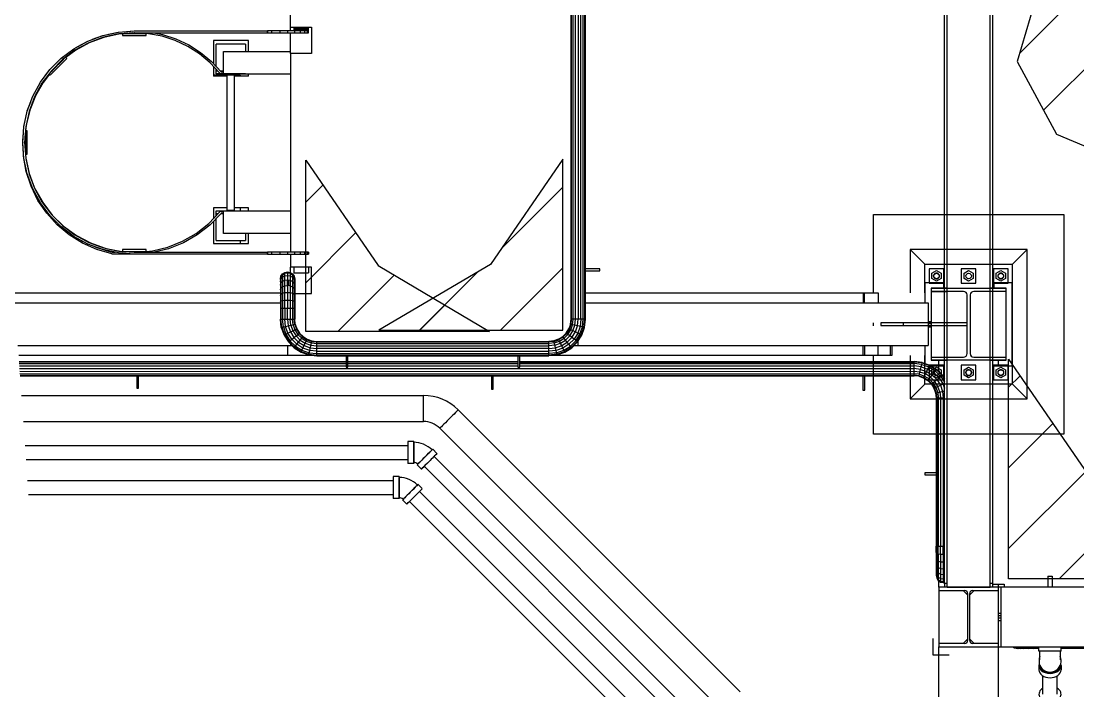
# Model space of a CAD drawing. Header units: metres. Extents: x 0 to 63075, y 0 to 44550.
# Drawn here: x 52224 to 52766, y 36669 to 37012 of the extents above; entities that cross this region are included whole.
import ezdxf

# ---------------------------------------------------------------- set-up
doc = ezdxf.new("R2010")
doc.units = ezdxf.units.M
doc.header["$LTSCALE"] = 75
for name, color, linetype in [('GSB', 7, 'Continuous'), ('ML6', 1, 'Continuous'), ('SL1', 8, 'Continuous')]:
    doc.layers.add(name, color=color, linetype=linetype)
pattern_1 = [(44.99813, (326091.56, -18363.04), (-137.8813, 137.8903), [])]

# ---------------------------------------------------------------- blocks, each defined once
blk = doc.blocks.new('A$C6bae614f')
at = {"layer": 'SL1'}
h = blk.add_hatch(dxfattribs=at)
h.set_pattern_fill('_USER', color=256, scale=195, angle=44.9981, style=0, pattern_type=0)
h.set_pattern_definition(pattern_1)
h.paths.add_polyline_path([(366143.2, 21903.9), (366127.8, 21784.9), (365954.8, 21617.5), (365664.5, 21584), (365424.5, 21454.5), (365335, 21152.6), (365469.2, 20903.9), (365698, 20808.1), (365920.1, 20856.1), (366072.3, 21015.3), (366384.5, 21064.8), (366752.9, 21276.9), (366886.9, 21578.4), (366764, 21962.4), (366620.4, 22099.7), (366330.2, 22099.7)])
h = blk.add_hatch(dxfattribs=at)
h.set_pattern_fill('_USER', color=256, scale=195, angle=44.9981, style=0, pattern_type=0)
h.set_pattern_definition(pattern_1)
h.paths.add_polyline_path([(363152.1, 20455.3), (363532.9, 20230.3), (362905, 20230.4), (362905, 20814.7)])
h = blk.add_hatch(dxfattribs=at)
h.set_pattern_fill('_USER', color=256, scale=195, angle=44.9981, style=0, pattern_type=0)
h.set_pattern_definition(pattern_1)
h.paths.add_polyline_path([(363536.2, 20458.9), (363155.4, 20234), (363783.3, 20233.9), (363783.3, 20818.2)])
h = blk.add_hatch(dxfattribs=at)
h.set_pattern_fill('_USER', color=256, scale=195, angle=44.9981, style=0, pattern_type=0)
h.set_pattern_definition(pattern_1)
h.paths.add_polyline_path([(365623.2, 19674), (366112.1, 19385.2), (365306, 19385.2), (365306, 20135.4)])
for p, q in [((365086.6, 19368.5), (365086.7, 22604.4)), ((365096.6, 19356), (365096.7, 22604.4)), ((365242.6, 19356), (365242.7, 22604.4)), ((365252.6, 19368.5), (365252.7, 22604.4)), ((363811.7, 20271.6), (363811.8, 22418.4)), ((363813.5, 20271.6), (363813.6, 22418.4)), ((363818.8, 20271.6), (363818.9, 22418.4)), ((363826.8, 20271.6), (363826.8, 22418.4)), ((363836.2, 22418.4), (363836.1, 20271.6)), ((363845.4, 20271.6), (363845.5, 22418.4)), ((363853.3, 20271.6), (363853.4, 22418.4)), ((363858.6, 20271.6), (363858.7, 22418.4)), ((363860.5, 20271.6), (363860.6, 22418.4)), ((362853.1, 21256.6), (362853.1, 21313.5)), ((362853.1, 21269.3), (362924.6, 21269.3)), ((362864.6, 21269.3), (362864.6, 21256.6)), ((362914.6, 21266.5), (362864.6, 21266.5)), ((362914.6, 21261.5), (362864.6, 21261.5)), ((362914.6, 21250.3), (362914.6, 21269.3)), ((362924.6, 21269.3), (362924.6, 21179.3)), ((362161.3, 21222.2), (362212.3, 21241.2)), ((362214, 21235.1), (362163.9, 21216.5)), ((362215, 21234.4), (362165.7, 21215.8)), ((362177.3, 21228.2), (362211.6, 21241)), ((362211.6, 21241), (362212, 21241.1)), ((362212.3, 21241.2), (362265.4, 21252.7)), ((362266.3, 21246.5), (362214, 21235.1)), ((362266.2, 21246), (362215, 21234.4)), ((362231.1, 21245.3), (362264.6, 21252.6)), ((362264.6, 21252.6), (362265, 21252.7)), ((362265.4, 21252.7), (362319.6, 21256.6)), ((362313.5, 21249.9), (362266.2, 21246)), ((362319.6, 21250.3), (362266.3, 21246.5)), ((362279.6, 21247.1), (362279.6, 21240.8)), ((362359.6, 21247.1), (362279.6, 21247.1)), ((362279.6, 21240.8), (362359.6, 21240.8)), ((362286, 21254.2), (362318.6, 21256.6)), ((362313, 21256.1), (362318.6, 21256.6)), ((362318.6, 21256.6), (362319.4, 21256.6)), ((362318.6, 21256.6), (362319.6, 21256.6)), ((362319.4, 21256.6), (362774.6, 21256.6)), ((362319.6, 21256.6), (362320.6, 21256.6)), ((362319.6, 21250.3), (362774.6, 21250.3)), ((362320.6, 21256.6), (362320.8, 21256.6)), ((362367.9, 21247.4), (362320.8, 21250.3)), ((362359.6, 21240.8), (362359.6, 21247.1)), ((362414.4, 21238.5), (362367.9, 21247.4)), ((362386, 21250.3), (362416, 21244.6)), ((362459.5, 21223.8), (362414.4, 21238.5)), ((362416, 21244.6), (362461.8, 21229.7)), ((362461.8, 21229.7), (362505.4, 21209.2)), ((362774.6, 21250.3), (362774.6, 21256.6)), ((362914.6, 21256.6), (362774.7, 21256.6)), ((362774.7, 21256.6), (362774.7, 21250.3)), ((362774.7, 21250.3), (362914.6, 21250.3)), ((362789.7, 21250.3), (362789.7, 21256.6)), ((362817.5, 21250.3), (362817.5, 21256.6)), ((362843.9, 21250.3), (362843.9, 21256.6)), ((362853.1, 21179.3), (362853.1, 21250.3)), ((362914.6, 21257.9), (362864.6, 21257.9)), ((362867.6, 21250.3), (362867.6, 21256.6)), ((362887.4, 21250.3), (362887.4, 21256.6)), ((362902.3, 21250.3), (362902.3, 21256.6)), ((362911.5, 21250.3), (362911.5, 21256.6)), ((362070, 21163.5), (362113.6, 21196.1)), ((362070, 21163.5), (362113.3, 21196)), ((362117, 21190.8), (362074.2, 21158.8)), ((362119.6, 21190.7), (362085.9, 21165.6)), ((362113.3, 21196), (362113.5, 21196.1)), ((362113.6, 21196.1), (362161.3, 21222.2)), ((362163.9, 21216.5), (362117, 21190.8)), ((362165.7, 21215.8), (362119.6, 21190.7)), ((362124.7, 21202.2), (362160.9, 21222)), ((362160.9, 21222), (362161.1, 21222.1)), ((362502.3, 21203.6), (362459.5, 21223.8)), ((362542.3, 21178.2), (362502.3, 21203.6)), ((362505.4, 21209.2), (362546, 21183.3)), ((362709.6, 21224.1), (362589.6, 21224.1)), ((362589.6, 21224.1), (362589.6, 21145.5)), ((362699.6, 21212.1), (362599.6, 21212.1)), ((362599.6, 21134.9), (362599.6, 21212.1)), ((362699.6, 21212.1), (362699.6, 21186.3)), ((362709.6, 21186.3), (362709.6, 21224.1)), ((362084.8, 21166.7), (362028.4, 21110.4)), ((362031.6, 21125.1), (362070, 21163.5)), ((362031.6, 21125.2), (362070, 21163.5)), ((362032.7, 21105.7), (362089.2, 21162.3)), ((362074.2, 21158.8), (362036.3, 21121)), ((362039.9, 21122.4), (362077.4, 21159.3)), ((362077.4, 21159.4), (362077.4, 21159.3)), ((362089.2, 21162.3), (362084.8, 21166.7)), ((362578.8, 21148), (362542.3, 21178.2)), ((362546, 21183.3), (362583.1, 21152.6)), ((362624.6, 21186.3), (362853.1, 21186.3)), ((362624.6, 21110.1), (362624.6, 21186.3)), ((362853.1, 21179.3), (362853.1, 20500.6)), ((362924.6, 21179.3), (362853.1, 21179.3)), ((361999, 21081.5), (362031.6, 21125.1)), ((361999.1, 21081.8), (362029, 21121.6)), ((362036.3, 21121), (362004.3, 21078.1)), ((362031.6, 21125.1), (362031.6, 21125.2)), ((362039.9, 21122.4), (362037.8, 21119.8)), ((362611.1, 21113.4), (362578.8, 21148)), ((362583.1, 21152.6), (362616, 21117.4)), ((362589.6, 21136.3), (362589.6, 21102.1)), ((362593.6, 21132.1), (362589.6, 21132.1)), ((362599.6, 21119.7), (362599.6, 21125.7)), ((362599.6, 21110.1), (362599.6, 21119.7)), ((362605.3, 21119.7), (362599.6, 21119.7)), ((362624.6, 21119.7), (362613.9, 21119.7)), ((362616.6, 21116.6), (362616, 21117.4)), ((362616.6, 21116.6), (362624.6, 21116.6)), ((361972.9, 21033.8), (361999, 21081.5)), ((362007.8, 21080.7), (361981.9, 21035)), ((361999.1, 21081.6), (361999.1, 21081.8)), ((362029.5, 21108.9), (362007.8, 21080.7)), ((362028.2, 21110.1), (362032.7, 21105.7)), ((362636.9, 21105.1), (362589.6, 21105.1)), ((362636.9, 21102.1), (362589.6, 21102.1)), ((362699.6, 21110.1), (362599.6, 21110.1)), ((362613.6, 21110.3), (362611.1, 21113.4)), ((362613.6, 21110.3), (362624.6, 21110.3)), ((362624.6, 21110.1), (362853.1, 21110.1)), ((362636.9, 21107.1), (362662.3, 21107.1)), ((362636.9, 20643.6), (362636.9, 21107.1)), ((362662.3, 20643.6), (362662.3, 21107.1)), ((362681.1, 21105.1), (362662.3, 21105.1)), ((362709.6, 21102.1), (362662.3, 21102.1)), ((362681.1, 21105.1), (362681.1, 21102.1)), ((362699.6, 21110.1), (362699.6, 21110.1)), ((362709.6, 21102.1), (362709.6, 21110.1)), ((361973.1, 21034.3), (361991.1, 21067.1)), ((362004.3, 21078.1), (361978.7, 21031.2)), ((361953.9, 20982.9), (361972.9, 21033.8)), ((361954.1, 20983.5), (361965.7, 21014.6)), ((361978.7, 21031.2), (361960, 20981.1)), ((361981.9, 21035), (361962.5, 20986.1)), ((361973, 21034), (361973.1, 21034.3)), ((361942.4, 20929.7), (361953.9, 20982.9)), ((361960, 20981.1), (361948.6, 20928.8)), ((361962.5, 20986.1), (361950.1, 20935)), ((361954, 20983.2), (361954.1, 20983.5)), ((361942.5, 20930.6), (361949.1, 20960.8)), ((361938.5, 20875.5), (361942.4, 20929.7)), ((361939.9, 20895.4), (361940.7, 20906)), ((361942.4, 20930.1), (361942.5, 20930.6)), ((361948.6, 20928.8), (361944.8, 20875.5)), ((361947.5, 20908.9), (361946.2, 20895.8)), ((361947.5, 20914), (361947.5, 20837)), ((361953.8, 20915.2), (361947.6, 20915.2)), ((361950.1, 20935), (361948.2, 20915.2)), ((361953.8, 20835.2), (361953.8, 20915.2)), ((361938.5, 20876.5), (361938.7, 20880)), ((361938.5, 20876.5), (361938.5, 20875.5)), ((361942.4, 20821.2), (361938.5, 20875.5)), ((361938.5, 20874.5), (361938.5, 20875.5)), ((361939.3, 20863.9), (361938.5, 20874.5)), ((361938.6, 20882.9), (361940, 20896.4)), ((361938.8, 20879.4), (361938.6, 20882.9)), ((361944.8, 20875.5), (361948.6, 20822.1)), ((361945.1, 20879.4), (361945.7, 20862)), ((361940.7, 20829.4), (361939.5, 20861.7)), ((361950.2, 20776.8), (361940.7, 20829.4)), ((361945.7, 20862.4), (361947.5, 20839.2)), ((361947.7, 20835.2), (361953.8, 20835.2)), ((361947.8, 20835.2), (361949, 20820.6)), ((361953.9, 20768.1), (361942.4, 20821.2)), ((361948.6, 20822.1), (361960, 20769.9)), ((361949, 20820.6), (361960.9, 20767.8)), ((361966.9, 20726), (361950.2, 20776.8)), ((361972.9, 20717.1), (361953.9, 20768.1)), ((361960, 20769.9), (361978.6, 20719.8)), ((361960.9, 20767.8), (361980.2, 20717.3)), ((361990.4, 20678), (361966.9, 20726)), ((361978.6, 20719.8), (362004.3, 20672.8)), ((361999, 20669.4), (361972.9, 20717.1)), ((361980.2, 20717.3), (362006.6, 20670.1)), ((362020.4, 20633.8), (361990.4, 20678)), ((362031.6, 20625.9), (361999, 20669.4)), ((362004.3, 20672.8), (362036.3, 20630)), ((362006.6, 20670.1), (362039.5, 20627.2)), ((362589.6, 20652.6), (362589.6, 20615)), ((362636.9, 20652.6), (362589.6, 20652.6)), ((362709.6, 20652.6), (362662.3, 20652.6)), ((362681.1, 20652.6), (362681.1, 20642.6)), ((362709.6, 20640.6), (362709.6, 20652.6)), ((362056.2, 20594.1), (362020.4, 20633.8)), ((362070, 20587.4), (362031.6, 20625.9)), ((362036.3, 20630), (362074.1, 20592.2)), ((362039.5, 20627.2), (362078.2, 20589.4)), ((362573.8, 20598.4), (362611.1, 20637.6)), ((362616, 20633.5), (362578, 20593.7)), ((362599.6, 20642.6), (362699.6, 20642.6)), ((362599.6, 20625.5), (362599.6, 20642.6)), ((362599.6, 20633.1), (362606.8, 20633.1)), ((362599.6, 20540.6), (362599.6, 20616.4)), ((362611.1, 20637.6), (362613.6, 20640.6)), ((362613.6, 20640.6), (362624.6, 20640.6)), ((362615.5, 20633.1), (362624.6, 20633.1)), ((362616.6, 20634.3), (362616, 20633.5)), ((362624.6, 20634.3), (362616.6, 20634.3)), ((362853.1, 20640.6), (362624.6, 20640.6)), ((362624.6, 20564.4), (362624.6, 20640.6)), ((362662.3, 20643.6), (362636.9, 20643.6)), ((362699.6, 20642.6), (362699.6, 20640.6)), ((364844.6, 20361.6), (364844.6, 20629.6)), ((364844.6, 20629.6), (365494.6, 20629.5)), ((365494.6, 20629.5), (365494.6, 19879.5)), ((362097.2, 20559.7), (362056.2, 20594.1)), ((362113.5, 20554.8), (362070, 20587.4)), ((362074.1, 20592.2), (362117, 20560.1)), ((362078.2, 20589.4), (362121.9, 20557.6)), ((362531.3, 20565), (362573.8, 20598.4)), ((362578, 20593.7), (362534.8, 20559.8)), ((362589.6, 20605.9), (362589.6, 20530.6)), ((362142.5, 20531.3), (362097.2, 20559.7)), ((362161.3, 20528.8), (362113.5, 20554.8)), ((362117, 20560.1), (362163.9, 20534.5)), ((362121.9, 20557.6), (362169.7, 20532.3)), ((362139, 20540.9), (362145.4, 20536.9)), ((362484.4, 20538), (362531.3, 20565)), ((362534.8, 20559.8), (362487.1, 20532.4)), ((362599.6, 20540.6), (362699.6, 20540.6)), ((362853.1, 20564.4), (362624.6, 20564.4)), ((362681.1, 20540.6), (362681.1, 20530.6)), ((362699.6, 20564.4), (362699.6, 20540.6)), ((362709.6, 20530.6), (362709.6, 20564.4)), ((362191.3, 20509.5), (362142.5, 20531.3)), ((362145.4, 20536.9), (362150.6, 20534.6)), ((362212.2, 20509.8), (362161.3, 20528.8)), ((362163.9, 20534.5), (362214, 20515.8)), ((362169.7, 20532.3), (362219.6, 20514.6)), ((362175.5, 20523.5), (362193.5, 20515.4)), ((362242.6, 20494.7), (362191.3, 20509.5)), ((362193.5, 20515.4), (362209.3, 20510.9)), ((362265.4, 20498.2), (362212.2, 20509.8)), ((362214, 20515.8), (362266.3, 20504.4)), ((362215.7, 20509), (362244, 20500.8)), ((362219, 20508.2), (362217.9, 20508.5)), ((362227.6, 20506.4), (362219, 20508.2)), ((362228.9, 20512.6), (362271.3, 20504.1)), ((362266.3, 20504.4), (362319.6, 20500.6)), ((362279.6, 20509.8), (362279.6, 20503.5)), ((362359.6, 20509.8), (362279.6, 20509.8)), ((362279.6, 20503.5), (362359.6, 20503.5)), ((362327.7, 20500.7), (362358.9, 20503.5)), ((362359.6, 20503.5), (362359.6, 20509.8)), ((362359.6, 20503.6), (362381.5, 20505.6)), ((362381.5, 20505.6), (362434.1, 20518.1)), ((362436, 20512.1), (362387.9, 20500.6)), ((362434.1, 20518.1), (362484.4, 20538)), ((362487.1, 20532.4), (362436, 20512.1)), ((362589.6, 20530.6), (362709.6, 20530.6)), ((364969.6, 20509.5), (364969.6, 20361.5)), ((365369.6, 20509.5), (364969.6, 20509.5)), ((364969.6, 20509.5), (365019.6, 20459.5)), ((365319.6, 20459.5), (365369.6, 20509.5)), ((365369.6, 19999.5), (365369.6, 20509.5)), ((362244.3, 20494.3), (362242.6, 20494.7)), ((362244, 20500.8), (362244.9, 20500.6)), ((362319.6, 20494.3), (362244.3, 20494.3)), ((362244.9, 20500.6), (362254.2, 20500.6)), ((362319.6, 20494.3), (362265.4, 20498.2)), ((362291.3, 20502.7), (362327.7, 20500.7)), ((362319.6, 20500.6), (362774.6, 20500.6)), ((362774.6, 20494.3), (362319.6, 20494.3)), ((362774.6, 20494.3), (362774.6, 20500.6)), ((362914.6, 20500.6), (362774.6, 20500.6)), ((362774.6, 20500.6), (362774.6, 20494.3)), ((362774.6, 20494.3), (362914.6, 20494.3)), ((362789.7, 20494.3), (362789.7, 20500.6)), ((362817.5, 20494.3), (362817.5, 20500.6)), ((362843.9, 20494.3), (362843.9, 20500.6)), ((362853.1, 20494.3), (362853.1, 20449.4)), ((362867.6, 20494.3), (362867.6, 20500.6)), ((362887.4, 20494.3), (362887.4, 20500.6)), ((362902.2, 20494.3), (362902.2, 20500.6)), ((362911.5, 20494.3), (362911.5, 20500.6)), ((362914.6, 20500.6), (362914.6, 20494.3)), ((362825.8, 20426.7), (362833.7, 20432)), ((362833.7, 20432), (362843, 20433.9)), ((362833.7, 20428.9), (362833.7, 20432)), ((362833.7, 20428.9), (362843, 20430.8)), ((362843, 20433.9), (362843, 20430.8)), ((362843, 20433.9), (362852.4, 20432)), ((362843, 20430.8), (362843, 20421.6)), ((362843, 20430.8), (362852.4, 20428.9)), ((362852.4, 20432), (362860.3, 20426.7)), ((362852.4, 20428.9), (362852.4, 20432)), ((362853.1, 20431.5), (362853.1, 20449.4)), ((362924.6, 20449.4), (362853.1, 20449.4)), ((362864.6, 20449.4), (362864.6, 20430.6)), ((362914.6, 20449.4), (362914.6, 20430.6)), ((362924.6, 20359.4), (362924.6, 20449.4)), ((363909.6, 20443.9), (363860.5, 20443.9)), ((363860.5, 20437.6), (363909.6, 20437.6)), ((363909.6, 20437.6), (363909.6, 20443.9)), ((365019.6, 20361.5), (365019.6, 20459.5)), ((365019.6, 20459.5), (365319.6, 20459.5)), ((365034.6, 20444.5), (365034.6, 20394.5)), ((365084.6, 20444.5), (365034.6, 20444.5)), ((365043.8, 20428.7), (365059.6, 20437.8)), ((365059.6, 20437.8), (365075.4, 20428.7)), ((365084.6, 20394.5), (365084.6, 20444.5)), ((365194.6, 20444.5), (365144.6, 20444.5)), ((365144.6, 20444.5), (365144.6, 20394.5)), ((365153.8, 20428.7), (365169.6, 20437.8)), ((365169.6, 20437.8), (365185.4, 20428.7)), ((365194.6, 20394.5), (365194.6, 20444.5)), ((365254.6, 20444.5), (365254.6, 20394.5)), ((365304.6, 20444.5), (365254.6, 20444.5)), ((365263.8, 20428.7), (365279.6, 20437.8)), ((365279.6, 20437.8), (365295.4, 20428.7)), ((365304.6, 20394.5), (365304.6, 20444.5)), ((365319.6, 20049.5), (365319.6, 20459.5)), ((362818.6, 20409.5), (362820.5, 20418.8)), ((362818.6, 20407), (362820.5, 20416.1)), ((362818.6, 20407), (362818.6, 20409.5)), ((362818.6, 20399.6), (362820.5, 20408)), ((362818.6, 20407), (362818.6, 20309.5)), ((362818.6, 20387.7), (362820.5, 20395)), ((362820.5, 20418.8), (362825.8, 20426.7)), ((362820.5, 20416.1), (362825.8, 20423.8)), ((362820.5, 20416.1), (362820.5, 20418.8)), ((362820.5, 20416.1), (362820.5, 20377.6)), ((362820.5, 20408), (362825.8, 20415.1)), ((362820.5, 20395), (362825.8, 20401.1)), ((362825.8, 20423.8), (362833.7, 20428.9)), ((362825.8, 20423.8), (362825.8, 20426.7)), ((362825.8, 20423.8), (362825.8, 20309.5)), ((362825.8, 20415.1), (362833.7, 20419.9)), ((362825.8, 20401.1), (362833.7, 20405.3)), ((362833.7, 20309.5), (362833.7, 20428.9)), ((362833.7, 20419.9), (362843, 20421.6)), ((362833.7, 20405.3), (362843, 20406.7)), ((362843, 20421.6), (362852.4, 20419.9)), ((362843, 20421.6), (362843, 20406.7)), ((362843, 20387), (362843.1, 20406.7)), ((362843, 20387), (362843, 20406.7)), ((362843, 20406.7), (362852.4, 20405.3)), ((362847.8, 20386.4), (362847.9, 20406)), ((362852.4, 20428.9), (362852.4, 20385.9)), ((362852.4, 20428.9), (362860.3, 20423.8)), ((362852.4, 20419.9), (362860.3, 20415.1)), ((362852.4, 20405.3), (362860.3, 20401.1)), ((362860.3, 20423.8), (362860.3, 20426.7)), ((362860.3, 20426.7), (362865.6, 20418.8)), ((362860.3, 20423.8), (362860.3, 20309.5)), ((362865.6, 20416.1), (362860.3, 20423.8)), ((362860.3, 20415.1), (362865.6, 20408)), ((362860.3, 20401.1), (362865.6, 20395)), ((362864.6, 20430.6), (362914.6, 20430.6)), ((362865.6, 20418.8), (362867.4, 20409.5)), ((362865.6, 20418.8), (362865.6, 20416.1)), ((362865.6, 20416.1), (362867.4, 20407)), ((362865.6, 20416.1), (362865.6, 20333.8)), ((362865.6, 20408), (362867.4, 20399.6)), ((362866.4, 20404.3), (362865.6, 20400.1)), ((362866.7, 20403.1), (362865.6, 20397.9)), ((362867.4, 20387.7), (362865.6, 20395)), ((362867.4, 20399.6), (362866, 20393.2)), ((362867.4, 20407), (362867.4, 20409.5)), ((362867.4, 20407), (362867.4, 20399.6)), ((362867.4, 20399.6), (362867.4, 20387.7)), ((365021.6, 20327.5), (365021.6, 20397.5)), ((365021.6, 20397.5), (365086.6, 20397.5)), ((365043.8, 20410.4), (365043.8, 20428.7)), ((365059.6, 20401.3), (365043.8, 20410.4)), ((365050.7, 20423.8), (365049.7, 20419.5)), ((365049.7, 20419.5), (365050.7, 20415.2)), ((365053.4, 20427.3), (365050.7, 20423.8)), ((365050.7, 20415.2), (365053.4, 20411.8)), ((365057.4, 20429.2), (365053.4, 20427.3)), ((365053.4, 20411.8), (365057.4, 20409.9)), ((365061.8, 20429.2), (365057.4, 20429.2)), ((365057.4, 20409.9), (365061.8, 20409.9)), ((365075.4, 20410.4), (365059.6, 20401.3)), ((365065.8, 20427.3), (365061.8, 20429.2)), ((365061.8, 20409.9), (365065.8, 20411.8)), ((365068.5, 20423.8), (365065.8, 20427.3)), ((365065.8, 20411.8), (365068.5, 20415.2)), ((365069.5, 20419.5), (365068.5, 20423.8)), ((365068.5, 20415.2), (365069.5, 20419.5)), ((365075.4, 20428.7), (365075.4, 20410.4)), ((365084.1, 20397.5), (365084.1, 20377.5)), ((365153.8, 20410.4), (365153.8, 20428.7)), ((365169.6, 20401.3), (365153.8, 20410.4)), ((365185.4, 20410.4), (365169.6, 20401.3)), ((365185.4, 20428.7), (365185.4, 20410.4)), ((365252.6, 20397.5), (365317.6, 20397.5)), ((365255.1, 20397.5), (365255.1, 20377.5)), ((365263.8, 20410.4), (365263.8, 20428.7)), ((365279.6, 20401.3), (365263.8, 20410.4)), ((365270.7, 20423.8), (365269.7, 20419.5)), ((365269.7, 20419.5), (365270.7, 20415.2)), ((365273.4, 20427.3), (365270.7, 20423.8)), ((365270.7, 20415.2), (365273.4, 20411.8)), ((365277.4, 20429.2), (365273.4, 20427.3)), ((365273.4, 20411.8), (365277.4, 20409.9)), ((365281.8, 20429.2), (365277.4, 20429.2)), ((365277.4, 20409.9), (365281.8, 20409.9)), ((365295.4, 20410.4), (365279.6, 20401.3)), ((365285.8, 20427.3), (365281.8, 20429.2)), ((365281.8, 20409.9), (365285.8, 20411.8)), ((365288.5, 20423.8), (365285.8, 20427.3)), ((365285.8, 20411.8), (365288.5, 20415.2)), ((365289.5, 20419.5), (365288.5, 20423.8)), ((365288.5, 20415.2), (365289.5, 20419.5)), ((365295.4, 20428.7), (365295.4, 20410.4)), ((365317.6, 20397.5), (365317.6, 20111.5)), ((361909.6, 20361.6), (362818.6, 20361.6)), ((362818.6, 20371.8), (362820.5, 20377.6)), ((362820.5, 20377.6), (362825.8, 20382.6)), ((362820.5, 20377.6), (362820.5, 20333.8)), ((362820.5, 20356.9), (362825.8, 20360.3)), ((362825.8, 20382.6), (362833.7, 20385.9)), ((362825.8, 20360.3), (362833.7, 20362.6)), ((362833.7, 20385.9), (362843, 20387)), ((362833.7, 20362.6), (362843, 20363.4)), ((362852.4, 20385.9), (362843, 20387)), ((362843, 20387), (362843, 20363.4)), ((362843, 20363.4), (362852.4, 20362.6)), ((362843, 20363.4), (362843, 20337.2)), ((362852.4, 20386.9), (362849.1, 20386.3)), ((362852.4, 20386.9), (362852.4, 20386.9)), ((362852.4, 20385.9), (362852.4, 20386.9)), ((362852.4, 20385.9), (362860.3, 20382.6)), ((362852.4, 20385.9), (362852.4, 20362.6)), ((362852.4, 20362.6), (362852.4, 20309.5)), ((362852.4, 20362.6), (362860.3, 20360.3)), ((362860.3, 20382.6), (362865.6, 20377.6)), ((362860.3, 20360.3), (362865.6, 20356.9)), ((362865.6, 20377.6), (362867.4, 20371.8)), ((362867.4, 20387.7), (362867.4, 20331.7)), ((362867.4, 20359.4), (362924.6, 20359.4)), ((363860.5, 20361.6), (364860.8, 20361.6)), ((364809.8, 20361.6), (364809.8, 20327.6)), ((364813.7, 20327.6), (364813.7, 20361.6)), ((364860.8, 20361.6), (364860.8, 20327.6)), ((365034.6, 20394.5), (365084.6, 20394.5)), ((365041.6, 20377.5), (365297.6, 20377.5)), ((365041.6, 20377.5), (365041.6, 20131.5)), ((365096.6, 20377.5), (365041.6, 20377.5)), ((365152.4, 20366.8), (365041.6, 20366.8)), ((365041.6, 20366.8), (365096.6, 20366.8)), ((365096.6, 20366.8), (365041.6, 20366.8)), ((365144.6, 20394.5), (365194.6, 20394.5)), ((365297.6, 20366.8), (365186.9, 20366.8)), ((365297.6, 20377.5), (365242.6, 20377.5)), ((365297.6, 20366.8), (365242.6, 20366.8)), ((365254.6, 20394.5), (365304.6, 20394.5)), ((365297.6, 20131.5), (365297.6, 20377.5)), ((361912, 20327.6), (362818.6, 20327.6)), ((362818.6, 20352.9), (362820.5, 20356.9)), ((362818.6, 20331.7), (362820.5, 20333.8)), ((362820.5, 20333.8), (362825.8, 20335.6)), ((362820.5, 20333.8), (362820.5, 20309.5)), ((362825.8, 20335.6), (362833.7, 20336.7)), ((362833.7, 20336.7), (362843, 20337.2)), ((362843, 20337.2), (362843, 20309.5)), ((362843, 20337.2), (362852.4, 20336.7)), ((362852.4, 20336.7), (362860.3, 20335.6)), ((362860.3, 20335.6), (362865.6, 20333.8)), ((362865.6, 20356.9), (362867.4, 20352.9)), ((362865.6, 20333.8), (362865.6, 20271.6)), ((362865.6, 20333.8), (362867.4, 20331.7)), ((362867.4, 20331.7), (362867.4, 20271.6)), ((363860.5, 20327.6), (365031.6, 20327.5)), ((365031.6, 20327.5), (365031.6, 20181.5)), ((365164.3, 20154.2), (365164.4, 20354.8)), ((365174.9, 20354.8), (365174.8, 20154.2)), ((362818.6, 20309.5), (362818.6, 20271.6)), ((362818.6, 20309.5), (362820.5, 20309.5)), ((362820.5, 20309.5), (362820.5, 20271.6)), ((362820.5, 20309.5), (362833.7, 20309.5)), ((362825.8, 20309.5), (362825.8, 20271.6)), ((362833.7, 20309.5), (362833.7, 20271.6)), ((362833.7, 20309.5), (362860.3, 20309.5)), ((362843, 20271.6), (362843, 20309.5)), ((362852.4, 20309.5), (362852.4, 20271.6)), ((362860.3, 20309.5), (362865.6, 20309.5)), ((362860.3, 20309.5), (362860.3, 20271.6)), ((362865.6, 20309.5), (362867.4, 20309.5)), ((362821.8, 20244), (362818.6, 20271.6)), ((362818.6, 20271.6), (362820.5, 20271.6)), ((362823.6, 20244.4), (362820.5, 20271.6)), ((362820.5, 20271.6), (362825.8, 20271.6)), ((362825.8, 20271.6), (362843, 20271.6)), ((362828.7, 20245.5), (362825.8, 20271.6)), ((362836.4, 20247.3), (362833.7, 20271.6)), ((362843, 20271.6), (362845.6, 20249.4)), ((362843, 20271.6), (362852.4, 20271.6)), ((362845.6, 20249.4), (362869.3, 20254.8)), ((362854.7, 20251.5), (362852.4, 20271.6)), ((362852.4, 20271.6), (362865.6, 20271.6)), ((362854.7, 20251.5), (362861.4, 20232.3)), ((362862.4, 20253.2), (362860.3, 20271.6)), ((362862.4, 20253.2), (362868.5, 20235.7)), ((362865.6, 20271.6), (362867.4, 20271.6)), ((362867.5, 20254.4), (362865.6, 20271.6)), ((362869.3, 20254.8), (362867.4, 20271.6)), ((362867.5, 20254.4), (362873.3, 20238)), ((362869.3, 20254.8), (362874.9, 20238.8)), ((363809.8, 20254.8), (363804.2, 20238.8)), ((363805.9, 20238), (363811.6, 20254.4)), ((363809.8, 20254.8), (363811.7, 20271.6)), ((363811.6, 20254.4), (363809.8, 20254.8)), ((363810.6, 20235.7), (363816.8, 20253.2)), ((363811.6, 20254.4), (363813.5, 20271.6)), ((363816.8, 20253.2), (363811.6, 20254.4)), ((363826.8, 20271.6), (363811.7, 20271.6)), ((363816.8, 20253.2), (363818.8, 20271.6)), ((363824.5, 20251.4), (363816.8, 20253.2)), ((363817.8, 20232.3), (363824.5, 20251.4)), ((363824.5, 20251.4), (363826.8, 20271.6)), ((363833.6, 20249.4), (363824.5, 20251.4)), ((363836.1, 20271.6), (363826.8, 20271.6)), ((363833.6, 20249.4), (363836.1, 20271.6)), ((363845.4, 20271.6), (363836.1, 20271.6)), ((363845.4, 20271.6), (363842.7, 20247.3)), ((363860.5, 20271.6), (363845.4, 20271.6)), ((363850.4, 20245.5), (363853.3, 20271.6)), ((363855.6, 20244.3), (363858.6, 20271.6)), ((363857.4, 20243.9), (363860.5, 20271.6)), ((364844.6, 20249.6), (364844.6, 20259.6)), ((364869.5, 20259.3), (364869.5, 20249.8)), ((365164.4, 20259.3), (364869.5, 20259.3)), ((364945.8, 20259.3), (364945.8, 20249.8)), ((364969.6, 20259.5), (364969.6, 20259.3)), ((365019.6, 20259.3), (365019.6, 20259.5)), ((365031.6, 20263.9), (365041.6, 20263.9)), ((365041.6, 20257.6), (365031.6, 20257.6)), ((365031.6, 20251.5), (365041.6, 20251.5)), ((362821.8, 20244), (362823.6, 20244.4)), ((362821.8, 20244), (362831, 20217.7)), ((362823.6, 20244.4), (362836.4, 20247.3)), ((362823.6, 20244.4), (362832.6, 20218.5)), ((362828.7, 20245.5), (362837.4, 20220.8)), ((362831, 20217.7), (362832.6, 20218.5)), ((362831, 20217.7), (362845.8, 20194.1)), ((362832.6, 20218.5), (362837.4, 20220.8)), ((362832.6, 20218.5), (362847.2, 20195.2)), ((362836.4, 20247.3), (362845.6, 20249.4)), ((362844.5, 20224.2), (362836.4, 20247.3)), ((362837.4, 20220.8), (362868.5, 20235.7)), ((362837.4, 20220.8), (362851.4, 20198.5)), ((362857.6, 20203.5), (362844.5, 20224.2)), ((362845.6, 20249.4), (362852.9, 20228.2)), ((362845.8, 20194.1), (362882.5, 20223.3)), ((362852.9, 20228.2), (362864.9, 20209.3)), ((362861.4, 20232.3), (362872.2, 20215.1)), ((362868.5, 20235.7), (362873.3, 20238)), ((362868.5, 20235.7), (362878.3, 20220)), ((362872.2, 20215.1), (362886.5, 20200.8)), ((362873.3, 20238), (362874.9, 20238.8)), ((362873.3, 20238), (362882.5, 20223.3)), ((362874.9, 20238.8), (362883.9, 20224.5)), ((362878.3, 20220), (362891.5, 20206.9)), ((362882.5, 20223.3), (362883.9, 20224.5)), ((362882.5, 20223.3), (362894.7, 20211.1)), ((362883.9, 20224.5), (362895.9, 20212.5)), ((363783.2, 20212.5), (363795.2, 20224.5)), ((363784.4, 20211.1), (363796.6, 20223.3)), ((363787.7, 20206.9), (363800.8, 20220)), ((363792.6, 20200.7), (363807, 20215.1)), ((363795.2, 20224.5), (363804.2, 20238.8)), ((363796.6, 20223.3), (363795.2, 20224.5)), ((363796.6, 20223.3), (363805.9, 20238)), ((363800.8, 20220), (363796.6, 20223.3)), ((363800.8, 20220), (363810.6, 20235.7)), ((363807, 20215.1), (363800.8, 20220)), ((363805.9, 20238), (363804.2, 20238.8)), ((363810.6, 20235.7), (363805.9, 20238)), ((363807, 20215.1), (363817.8, 20232.3)), ((363831.9, 20195.2), (363807, 20215.1)), ((363817.8, 20232.3), (363810.6, 20235.7)), ((363814.3, 20209.3), (363826.2, 20228.2)), ((363826.2, 20228.2), (363817.8, 20232.3)), ((363834.6, 20224.2), (363821.6, 20203.4)), ((363826.2, 20228.2), (363833.6, 20249.4)), ((363834.6, 20224.2), (363826.2, 20228.2)), ((363827.8, 20198.5), (363841.7, 20220.7)), ((363831.9, 20195.2), (363846.5, 20218.4)), ((363833.3, 20194), (363848.2, 20217.6)), ((363850.4, 20245.5), (363833.6, 20249.4)), ((363842.7, 20247.3), (363834.6, 20224.2)), ((363841.7, 20220.7), (363834.6, 20224.2)), ((363841.7, 20220.7), (363850.4, 20245.5)), ((363846.5, 20218.4), (363841.7, 20220.7)), ((363846.5, 20218.4), (363855.6, 20244.3)), ((363848.2, 20217.6), (363846.5, 20218.4)), ((363848.2, 20217.6), (363857.4, 20243.9)), ((363855.6, 20244.3), (363850.4, 20245.5)), ((363857.4, 20243.9), (363855.6, 20244.3)), ((364869.5, 20249.8), (365164.4, 20249.8)), ((364969.6, 20249.8), (364969.6, 20249.5)), ((365019.6, 20249.5), (365019.6, 20249.8)), ((365041.6, 20245.2), (365031.6, 20245.2)), ((361922.3, 20181.6), (362853.1, 20181.6)), ((362843.7, 20147.6), (362843.7, 20181.6)), ((362845.8, 20194.1), (362865.5, 20174.4)), ((362847.2, 20195.2), (362866.6, 20175.8)), ((362851.4, 20198.5), (362869.9, 20180)), ((362853.1, 20186.8), (362853.1, 20181.6)), ((362853.1, 20181.6), (362858.2, 20181.6)), ((362874.9, 20186.2), (362857.6, 20203.5)), ((362864.9, 20209.3), (362880.7, 20193.5)), ((362866.6, 20175.8), (362880.7, 20193.5)), ((362869.9, 20180), (362892.2, 20166)), ((362895.6, 20173.1), (362874.9, 20186.2)), ((362880.7, 20193.5), (362886.5, 20200.8)), ((362880.7, 20193.5), (362899.7, 20181.5)), ((362886.5, 20200.8), (362891.5, 20206.9)), ((362886.5, 20200.8), (362903.7, 20190)), ((362889.9, 20161.2), (362907.1, 20197.1)), ((362891.5, 20206.9), (362895.9, 20212.5)), ((362891.5, 20206.9), (362907.1, 20197.1)), ((362894.7, 20211.1), (362909.4, 20201.9)), ((362895.9, 20212.5), (362910.2, 20203.5)), ((362899.7, 20181.5), (362920.8, 20174.1)), ((362903.7, 20190), (362922.9, 20183.2)), ((362907.1, 20197.1), (362909.4, 20201.9)), ((362907.1, 20197.1), (362924.6, 20191)), ((362909.4, 20201.9), (362910.2, 20203.5)), ((362909.4, 20201.9), (362925.8, 20196.1)), ((362910.2, 20203.5), (362926.2, 20197.9)), ((362918.7, 20165), (362925.8, 20196.1)), ((362922.9, 20183.2), (362943, 20181)), ((362924.6, 20191), (362943, 20188.9)), ((362925.8, 20196.1), (362926.2, 20197.9)), ((362925.8, 20196.1), (362943, 20194.2)), ((362926.2, 20197.9), (362943, 20196)), ((362943, 20196), (363736.1, 20196)), ((362943, 20181), (362943, 20196)), ((362943, 20194.2), (363736.1, 20194.2)), ((362943, 20188.9), (363736.1, 20188.9)), ((362943, 20181), (363736.1, 20181)), ((362943, 20171.6), (362943, 20181)), ((363752.9, 20197.9), (363736.1, 20196)), ((363753.3, 20196.1), (363736.1, 20194.2)), ((363736.1, 20147.2), (363736.1, 20196)), ((363754.5, 20190.9), (363736.1, 20188.9)), ((363756.3, 20183.2), (363736.1, 20181)), ((363768.9, 20203.5), (363752.9, 20197.9)), ((363758.3, 20174.1), (363752.9, 20197.9)), ((363753.3, 20196.1), (363769.7, 20201.8)), ((363754.5, 20190.9), (363772, 20197.1)), ((363756.3, 20183.2), (363775.4, 20189.9)), ((363758.3, 20174.1), (363779.5, 20181.5)), ((363768.9, 20203.5), (363783.2, 20212.5)), ((363769.7, 20201.8), (363768.9, 20203.5)), ((363784.4, 20211.1), (363769.7, 20201.8)), ((363772, 20197.1), (363769.7, 20201.8)), ((363772, 20197.1), (363787.7, 20206.9)), ((363787, 20166), (363772, 20197.1)), ((363775.4, 20189.9), (363792.6, 20200.7)), ((363779.5, 20181.5), (363798.4, 20193.4)), ((363783.2, 20212.5), (363784.4, 20211.1)), ((363804.3, 20186.1), (363783.5, 20173.1)), ((363792.6, 20200.7), (363784.4, 20211.1)), ((363787, 20166), (363809.2, 20179.9)), ((363798.4, 20193.4), (363792.6, 20200.7)), ((363798.4, 20193.4), (363814.3, 20209.3)), ((363809.2, 20179.9), (363798.4, 20193.4)), ((363821.6, 20203.4), (363804.3, 20186.1)), ((363809.2, 20179.9), (363827.8, 20198.5)), ((363812.5, 20175.8), (363809.2, 20179.9)), ((363812.5, 20175.8), (363831.9, 20195.2)), ((363813.6, 20174.3), (363833.3, 20194)), ((363820.9, 20181.6), (363836.1, 20181.6)), ((363833.3, 20194), (363831.9, 20195.2)), ((363836.1, 20181.6), (363836.1, 20198.4)), ((363836.1, 20181.6), (365031.6, 20181.5)), ((364809.8, 20147.6), (364809.8, 20181.6)), ((364813.7, 20181.6), (364813.7, 20147.6)), ((364860.8, 20147.6), (364860.8, 20181.6)), ((364902.4, 20147.5), (364902.4, 20181.5)), ((364907.4, 20181.5), (364907.4, 20147.5)), ((365021.6, 20120.5), (365021.6, 20181.5)), ((362939.7, 20147.6), (361924.7, 20147.6)), ((362865.5, 20174.4), (362866.6, 20175.8)), ((362865.5, 20174.4), (362889.1, 20159.6)), ((362866.6, 20175.8), (362889.9, 20161.2)), ((362889.1, 20159.6), (362889.9, 20161.2)), ((362889.1, 20159.6), (362915.4, 20150.4)), ((362889.9, 20161.2), (362915.8, 20152.2)), ((362892.2, 20166), (362916.9, 20157.3)), ((362918.7, 20165), (362895.6, 20173.1)), ((362915.4, 20150.4), (362915.8, 20152.2)), ((362915.4, 20150.4), (362943, 20147.2)), ((362915.8, 20152.2), (362918.7, 20165)), ((362915.8, 20152.2), (362943, 20149.1)), ((362916.9, 20157.3), (362943, 20154.4)), ((362943, 20162.3), (362918.7, 20165)), ((362920.8, 20174.1), (362943, 20171.6)), ((363736.1, 20171.6), (362943, 20171.6)), ((362943, 20149.1), (362943, 20171.6)), ((362943, 20162.3), (363736.1, 20162.3)), ((362943, 20154.4), (363736.1, 20154.4)), ((362943, 20147.2), (362943, 20149.1)), ((362943, 20149.1), (363736.1, 20149.1)), ((362943, 20147.2), (363736.1, 20147.2)), ((363043, 20147.2), (363043, 20108.1)), ((363049.4, 20108.1), (363049.4, 20147.2)), ((363629.7, 20147.2), (363629.7, 20108.1)), ((363636.1, 20108.1), (363636.1, 20147.2)), ((363736.1, 20171.6), (363758.3, 20174.1)), ((363760.4, 20165), (363736.1, 20162.3)), ((363762.2, 20157.3), (363736.1, 20154.4)), ((363763.4, 20152.1), (363736.1, 20149.1)), ((363763.8, 20150.3), (363736.1, 20147.2)), ((364907.4, 20147.5), (363739.4, 20147.6)), ((363760.4, 20165), (363758.3, 20174.1)), ((363783.5, 20173.1), (363760.4, 20165)), ((363763.4, 20152.1), (363760.4, 20165)), ((363762.2, 20157.3), (363787, 20166)), ((363763.4, 20152.1), (363789.3, 20161.2)), ((363763.8, 20150.3), (363763.4, 20152.1)), ((363763.8, 20150.3), (363790.1, 20159.5)), ((363789.3, 20161.2), (363787, 20166)), ((363789.3, 20161.2), (363812.5, 20175.8)), ((363790.1, 20159.5), (363789.3, 20161.2)), ((363790.1, 20159.5), (363813.6, 20174.3)), ((363813.6, 20174.3), (363812.5, 20175.8)), ((364844.6, 19879.6), (364844.6, 20147.6)), ((364969.6, 20147.5), (364969.6, 19999.5)), ((365019.6, 20049.5), (365019.6, 20147.5)), ((365041.6, 20142.2), (365152.3, 20142.2)), ((365041.6, 20142.2), (365096.6, 20142.2)), ((365186.8, 20142.2), (365297.6, 20142.2)), ((365242.6, 20142.2), (365297.6, 20142.2)), ((361926.1, 20127.6), (363043, 20127.5)), ((361926.2, 20125.7), (363043, 20125.7)), ((361926.6, 20120.4), (363043, 20120.4)), ((361927.2, 20112.5), (363043, 20112.5)), ((363043, 20108.1), (363049.4, 20108.1)), ((363049.4, 20127.5), (363629.7, 20127.5)), ((363049.4, 20125.7), (363629.7, 20125.6)), ((363049.4, 20120.4), (363629.7, 20120.3)), ((363049.4, 20112.5), (363629.7, 20112.4)), ((363629.7, 20108.1), (363636.1, 20108.1)), ((363636.1, 20127.5), (364983.1, 20127.5)), ((363636.1, 20125.6), (364983.1, 20125.6)), ((363636.1, 20120.3), (364983.1, 20120.3)), ((363636.1, 20112.4), (364983.1, 20112.4)), ((365010.8, 20124.3), (364983.1, 20127.5)), ((364983.1, 20112.4), (364983.1, 20127.5)), ((365010.4, 20122.5), (364983.1, 20125.6)), ((365009.2, 20117.4), (364983.1, 20120.3)), ((365007.4, 20109.6), (364983.1, 20112.4)), ((364983.1, 20093.7), (364983.1, 20112.4)), ((365005.3, 20100.5), (365007.4, 20109.6)), ((365007.4, 20109.6), (365009.2, 20117.4)), ((365007.4, 20109.6), (365030.5, 20101.6)), ((365009.2, 20117.4), (365010.4, 20122.5)), ((365009.2, 20117.4), (365034, 20108.7)), ((365010.4, 20122.5), (365010.8, 20124.3)), ((365010.4, 20122.5), (365036.3, 20113.5)), ((365010.8, 20124.3), (365037.1, 20115.1)), ((365016.7, 20072.8), (365034, 20108.7)), ((365034, 20108.7), (365036.3, 20113.5)), ((365034, 20108.7), (365056.2, 20094.7)), ((365034.6, 20114.5), (365034.6, 20064.5)), ((365084.6, 20114.5), (365034.6, 20114.5)), ((365036.3, 20113.5), (365037.1, 20115.1)), ((365036.3, 20113.5), (365059.5, 20098.9)), ((365037.1, 20115.1), (365060.7, 20100.3)), ((365297.6, 20131.5), (365041.6, 20131.5)), ((365041.6, 20131.5), (365096.6, 20131.5)), ((365086.6, 20111.5), (365042.8, 20111.5)), ((365043.8, 20098.7), (365059.6, 20107.8)), ((365059.6, 20107.8), (365075.4, 20098.7)), ((365068.1, 20092.9), (365068.1, 20131.5)), ((365084.6, 20064.5), (365084.6, 20114.5)), ((365144.6, 20114.5), (365144.6, 20064.5)), ((365194.6, 20114.5), (365144.6, 20114.5)), ((365153.8, 20098.7), (365169.6, 20107.8)), ((365169.6, 20107.8), (365185.4, 20098.7)), ((365194.6, 20064.5), (365194.6, 20114.5)), ((365242.6, 20131.5), (365297.6, 20131.5)), ((365317.6, 20111.5), (365252.6, 20111.5)), ((365254.6, 20114.5), (365254.6, 20064.5)), ((365304.6, 20114.5), (365254.6, 20114.5)), ((365263.8, 20098.7), (365279.6, 20107.8)), ((365271.1, 20111.5), (365271.1, 20131.5)), ((365279.6, 20107.8), (365295.4, 20098.7)), ((365304.6, 20064.5), (365304.6, 20114.5)), ((361927.8, 20103.2), (364983.1, 20103.1)), ((361928.5, 20093.8), (364983.1, 20093.7)), ((361929, 20085.9), (364983.1, 20085.8)), ((361929.4, 20080.6), (364983.1, 20080.5)), ((361929.5, 20078.8), (364983.1, 20078.7)), ((362327.7, 20078.7), (362327.7, 20036.3)), ((362334, 20036.3), (362334, 20078.7)), ((363539.5, 20078.7), (363539.5, 20032.9)), ((363545.9, 20032.9), (363545.9, 20078.7)), ((364808.5, 20078.7), (364808.5, 20029.6)), ((364814.9, 20029.6), (364814.9, 20078.7)), ((365005.3, 20100.5), (364983.1, 20103.1)), ((365003.3, 20091.4), (364983.1, 20093.7)), ((364983.1, 20085.8), (364983.1, 20093.7)), ((364983.1, 20078.7), (364983.1, 20085.8)), ((365001.5, 20083.7), (364983.1, 20085.8)), ((365000.3, 20078.6), (364983.1, 20080.5)), ((364999.9, 20076.8), (364983.1, 20078.7)), ((364999.9, 20076.8), (365000.3, 20078.6)), ((364999.9, 20076.8), (365015.9, 20071.2)), ((365000.3, 20078.6), (365001.5, 20083.7)), ((365000.3, 20078.6), (365016.7, 20072.8)), ((365001.5, 20083.7), (365003.3, 20091.4)), ((365001.5, 20083.7), (365019, 20077.6)), ((365003.3, 20091.4), (365005.3, 20100.5)), ((365022.4, 20084.7), (365003.3, 20091.4)), ((365005.3, 20100.5), (365026.5, 20093.1)), ((365015.9, 20071.2), (365016.7, 20072.8)), ((365015.9, 20071.2), (365030.2, 20062.2)), ((365016.7, 20072.8), (365031.4, 20063.6)), ((365019, 20077.6), (365034.7, 20067.7)), ((365039.6, 20073.9), (365022.4, 20084.7)), ((365026.5, 20093.1), (365045.4, 20081.2)), ((365030.5, 20101.6), (365051.3, 20088.5)), ((365031.4, 20063.6), (365039.6, 20073.9)), ((365039.6, 20073.9), (365045.4, 20081.2)), ((365054, 20059.6), (365039.6, 20073.9)), ((365043.8, 20080.4), (365043.8, 20098.7)), ((365059.6, 20071.3), (365043.8, 20080.4)), ((365045.4, 20081.2), (365059.5, 20098.9)), ((365045.4, 20081.2), (365061.3, 20065.4)), ((365050.7, 20093.8), (365049.7, 20089.5)), ((365049.7, 20089.5), (365050.7, 20085.2)), ((365053.4, 20097.3), (365050.7, 20093.8)), ((365050.7, 20085.2), (365053.4, 20081.8)), ((365051.3, 20088.5), (365068.6, 20071.2)), ((365057.4, 20099.2), (365053.4, 20097.3)), ((365053.4, 20081.8), (365057.4, 20079.9)), ((365056.2, 20094.7), (365074.8, 20076.2)), ((365061.8, 20099.2), (365057.4, 20099.2)), ((365057.4, 20079.9), (365061.8, 20079.9)), ((365059.5, 20098.9), (365060.7, 20100.3)), ((365059.5, 20098.9), (365078.9, 20079.5)), ((365075.4, 20080.4), (365059.6, 20071.3)), ((365060.7, 20100.3), (365080.4, 20080.6)), ((365061.3, 20065.4), (365074.8, 20076.2)), ((365065.8, 20097.3), (365061.8, 20099.2)), ((365061.8, 20079.9), (365065.8, 20081.8)), ((365068.5, 20093.8), (365065.8, 20097.3)), ((365065.8, 20081.8), (365068.5, 20085.2)), ((365069.5, 20089.5), (365068.5, 20093.8)), ((365068.5, 20085.2), (365069.5, 20089.5)), ((365068.6, 20071.2), (365081.6, 20050.5)), ((365074.8, 20076.2), (365078.9, 20079.5)), ((365074.8, 20076.2), (365086.6, 20057.3)), ((365075.4, 20098.7), (365075.4, 20080.4)), ((365078.9, 20079.5), (365080.4, 20080.6)), ((365078.9, 20079.5), (365086.6, 20067.2)), ((365086.6, 20070.7), (365080.4, 20080.6)), ((365153.8, 20080.4), (365153.8, 20098.7)), ((365169.6, 20071.3), (365153.8, 20080.4)), ((365160.7, 20093.8), (365159.7, 20089.5)), ((365159.7, 20089.5), (365160.7, 20085.2)), ((365163.4, 20097.3), (365160.7, 20093.8)), ((365160.7, 20085.2), (365163.4, 20081.8)), ((365167.4, 20099.2), (365163.4, 20097.3)), ((365163.4, 20081.8), (365167.4, 20079.9)), ((365171.8, 20099.2), (365167.4, 20099.2)), ((365167.4, 20079.9), (365171.8, 20079.9)), ((365185.4, 20080.4), (365169.6, 20071.3)), ((365175.8, 20097.3), (365171.8, 20099.2)), ((365171.8, 20079.9), (365175.8, 20081.8)), ((365178.5, 20093.8), (365175.8, 20097.3)), ((365175.8, 20081.8), (365178.5, 20085.2)), ((365179.5, 20089.5), (365178.5, 20093.8)), ((365178.5, 20085.2), (365179.5, 20089.5)), ((365185.4, 20098.7), (365185.4, 20080.4)), ((365263.8, 20080.4), (365263.8, 20098.7)), ((365279.6, 20071.3), (365263.8, 20080.4)), ((365270.7, 20093.8), (365269.7, 20089.5)), ((365269.7, 20089.5), (365270.7, 20085.2)), ((365273.4, 20097.3), (365270.7, 20093.8)), ((365270.7, 20085.2), (365273.4, 20081.8)), ((365277.4, 20099.2), (365273.4, 20097.3)), ((365273.4, 20081.8), (365277.4, 20079.9)), ((365281.8, 20099.2), (365277.4, 20099.2)), ((365277.4, 20079.9), (365281.8, 20079.9)), ((365295.4, 20080.4), (365279.6, 20071.3)), ((365285.8, 20097.3), (365281.8, 20099.2)), ((365281.8, 20079.9), (365285.8, 20081.8)), ((365288.5, 20093.8), (365285.8, 20097.3)), ((365285.8, 20081.8), (365288.5, 20085.2)), ((365289.5, 20089.5), (365288.5, 20093.8)), ((365288.5, 20085.2), (365289.5, 20089.5)), ((365295.4, 20098.7), (365295.4, 20080.4)), ((362327.7, 20036.3), (362334, 20036.3)), ((364969.6, 19999.5), (365019.6, 20049.5)), ((365319.6, 20049.5), (365019.6, 20049.5)), ((365030.2, 20062.2), (365031.4, 20063.6)), ((365030.2, 20062.2), (365042.2, 20050.2)), ((365031.4, 20063.6), (365043.7, 20051.3)), ((365034.6, 20064.5), (365084.6, 20064.5)), ((365034.7, 20067.7), (365047.8, 20054.6)), ((365042.2, 20050.2), (365043.7, 20051.3)), ((365042.2, 20050.2), (365051.2, 20035.9)), ((365043.7, 20051.3), (365061.3, 20065.4)), ((365043.7, 20051.3), (365052.9, 20036.7)), ((365047.8, 20054.6), (365057.6, 20039)), ((365051.2, 20035.9), (365052.9, 20036.7)), ((365051.2, 20035.9), (365056.8, 20019.9)), ((365052.9, 20036.7), (365064.8, 20042.4)), ((365052.9, 20036.7), (365058.6, 20020.3)), ((365064.8, 20042.4), (365054, 20059.6)), ((365057.6, 20039), (365063.8, 20021.5)), ((365061.3, 20065.4), (365073.2, 20046.4)), ((365064.8, 20042.4), (365073.2, 20046.4)), ((365071.5, 20023.2), (365064.8, 20042.4)), ((365073.2, 20046.4), (365086.6, 20052.9)), ((365073.2, 20046.4), (365080.6, 20025.3)), ((365081.6, 20050.5), (365086.6, 20036.2)), ((365144.6, 20064.5), (365194.6, 20064.5)), ((365254.6, 20064.5), (365304.6, 20064.5)), ((365319.6, 20049.5), (365369.6, 19999.5)), ((361934.3, 20011.1), (363307.4, 20011.1)), ((363307.4, 19922.2), (363307.4, 20011.1)), ((363539.5, 20032.9), (363545.9, 20032.9)), ((364808.5, 20029.6), (364814.9, 20029.6)), ((364969.6, 19999.5), (365369.6, 19999.5)), ((365056.8, 20019.9), (365058.6, 20020.3)), ((365056.8, 20019.9), (365058.7, 20003)), ((365058.6, 20020.3), (365063.8, 20021.5)), ((365058.6, 20020.3), (365060.5, 20003)), ((365058.7, 20003), (365058.7, 19496.5)), ((365058.7, 20003), (365065.8, 20003)), ((365060.5, 20003), (365060.5, 19496.5)), ((365063.8, 20021.5), (365080.6, 20025.3)), ((365063.8, 20021.5), (365065.8, 20003)), ((365065.8, 20003), (365083.1, 20003)), ((365065.8, 20003), (365065.8, 19496.5)), ((365071.5, 20023.2), (365073.8, 20003)), ((365073.8, 20003), (365073.7, 19496.5)), ((365080.6, 20025.3), (365086.6, 20026.7)), ((365080.6, 20025.3), (365083.1, 20003)), ((365083.1, 20003), (365083.1, 19496.5)), ((365083.1, 20003), (365086.6, 20003)), ((363425.9, 19962), (364388.8, 18999)), ((361940.6, 19922.2), (363307.4, 19922.2)), ((363363.1, 19899.1), (364325.9, 18936.2)), ((363253.5, 19854.3), (363253.5, 19778.9)), ((363274.2, 19854.3), (363253.5, 19854.3)), ((363274.2, 19854.3), (363274.2, 19778.9)), ((365494.6, 19879.5), (364844.6, 19879.6)), ((361946.3, 19840.8), (363253.5, 19840.7)), ((363274.2, 19782.1), (363274.2, 19851.2)), ((363338.9, 19827.5), (363353.4, 19812.9)), ((361949.7, 19792.5), (363253.5, 19792.5)), ((363343.8, 19803.3), (364318.1, 18829)), ((363274.2, 19778.9), (363253.5, 19778.9)), ((363285.5, 19774.2), (363300.1, 19759.6)), ((363309.7, 19769.2), (364284, 18794.8)), ((365019.6, 19746.6), (365019.6, 19740.2)), ((365058.7, 19746.6), (365019.6, 19746.6)), ((361954.7, 19720.8), (363203.5, 19720.7)), ((363203.5, 19734.3), (363203.5, 19658.9)), ((363224.2, 19734.3), (363203.5, 19734.3)), ((363224.2, 19734.3), (363224.2, 19658.9)), ((363224.2, 19662.1), (363224.2, 19731.2)), ((365019.6, 19740.2), (365058.7, 19740.2)), ((363288.9, 19707.5), (363303.4, 19692.9)), ((363293.8, 19683.3), (364268.1, 18709)), ((361958.1, 19672.5), (363203.5, 19672.5)), ((363224.2, 19658.9), (363203.5, 19658.9)), ((363235.5, 19654.2), (363250.1, 19639.6)), ((363259.7, 19649.2), (364234, 18674.8)), ((365058.7, 19496.5), (365065.8, 19496.5)), ((365058.7, 19474.3), (365058.7, 19496.5)), ((365060.5, 19472.2), (365060.5, 19496.5)), ((365065.8, 19470.5), (365065.8, 19496.5)), ((365065.8, 19496.5), (365073.7, 19496.5)), ((365073.7, 19469.3), (365073.7, 19496.5)), ((365073.7, 19496.5), (365083.1, 19496.5)), ((365083.1, 19468.9), (365083.1, 19496.5)), ((365083.1, 19496.5), (365086.6, 19496.5)), ((365058.7, 19474.3), (365058.7, 19396.5)), ((365058.7, 19474.3), (365060.5, 19472.2)), ((365060.5, 19472.2), (365065.8, 19470.5)), ((365060.5, 19472.2), (365060.5, 19390)), ((365065.8, 19470.5), (365065.8, 19390.9)), ((365065.8, 19470.5), (365073.7, 19469.3)), ((365073.7, 19469.3), (365073.7, 19374)), ((365073.7, 19469.3), (365083.1, 19468.9)), ((365083.1, 19468.9), (365086.6, 19469)), ((365083.1, 19468.9), (365083.1, 19372.1)), ((365058.7, 19453.2), (365060.5, 19449.1)), ((365058.7, 19434.2), (365060.5, 19428.4)), ((365060.5, 19449.1), (365065.8, 19445.7)), ((365060.5, 19428.4), (365065.8, 19423.4)), ((365065.8, 19445.7), (365073.7, 19443.4)), ((365065.8, 19423.4), (365073.7, 19420.1)), ((365073.7, 19443.4), (365083.1, 19442.6)), ((365073.7, 19420.1), (365083.1, 19419)), ((365083.1, 19442.6), (365086.6, 19442.9)), ((365058.7, 19418.4), (365060.5, 19411.1)), ((365058.7, 19406.4), (365060.5, 19398)), ((365058.7, 19399.1), (365060.5, 19390)), ((365058.7, 19396.5), (365060.5, 19387.2)), ((365060.5, 19411.1), (365065.8, 19404.9)), ((365060.5, 19398), (365065.8, 19390.9)), ((365060.5, 19390), (365065.8, 19382.2)), ((365060.5, 19390), (365060.5, 19387.2)), ((365060.5, 19387.2), (365065.8, 19379.3)), ((365065.8, 19404.9), (365073.7, 19400.7)), ((365065.8, 19390.9), (365065.8, 19382.2)), ((365065.8, 19390.9), (365073.7, 19386.1)), ((365073.7, 19400.7), (365083.1, 19399.3)), ((365073.7, 19386.1), (365083.1, 19384.5)), ((365083.1, 19419), (365086.6, 19419.4)), ((365083.1, 19399.3), (365086.6, 19399.8)), ((365083.1, 19384.5), (365086.6, 19385.1)), ((365440.1, 19394), (365455.1, 19394)), ((365440.1, 19394), (365440.1, 19356)), ((365455.1, 19394), (365455.1, 19356)), ((365065.8, 19382.2), (365065.8, 19379.3)), ((365065.8, 19382.2), (365073.7, 19377.1)), ((365065.8, 19379.3), (365073.7, 19374)), ((365068.1, 19356), (365068.1, 19377.8)), ((365068.1, 19356), (365068.1, 19153)), ((375458.1, 19355.7), (365068.1, 19356)), ((365073.7, 19377.1), (365083.1, 19375.3)), ((365073.7, 19374), (365083.1, 19372.1)), ((365083.1, 19375.3), (365086.6, 19375.9)), ((365083.1, 19372.1), (365086.6, 19372.8)), ((365086.6, 19368.5), (365086.6, 19356)), ((365096.6, 19368.5), (365086.6, 19368.5)), ((365096.6, 19356), (365242.6, 19356)), ((365252.6, 19368.5), (365242.6, 19368.5)), ((365252.6, 19356), (365252.6, 19368.5)), ((365252.6, 19366.5), (365291.1, 19366.5)), ((365271.1, 19356), (365271.1, 19366.5)), ((365271.1, 19153), (365271.1, 19356)), ((365281.1, 19153), (365281.1, 19356)), ((365291.1, 19366.5), (365291.1, 19356)), ((365068.1, 19345), (365156, 19345)), ((365166, 19330), (365151, 19345)), ((365166, 19335), (365166, 19174)), ((365188.2, 19345), (365173.2, 19330)), ((365173.2, 19174), (365173.2, 19335)), ((365183.2, 19345), (365271.1, 19345)), ((365271.1, 19267.9), (365281.1, 19267.9)), ((365281.1, 19258.4), (365271.1, 19258.4)), ((365281.1, 19250.7), (365271.1, 19250.7)), ((365281.1, 19241.2), (365271.1, 19241.2)), ((365048.1, 19123.5), (365048.1, 19181.5)), ((365151, 19164), (365166, 19179)), ((365173.2, 19179), (365188.2, 19164)), ((365068, 18004.5), (365068.1, 19153)), ((365156, 19164), (365068.1, 19164)), ((365068.1, 19153), (375458.1, 19152.7)), ((365271.1, 19164), (365183.2, 19164)), ((365271, 18004.5), (365271.1, 19153)), ((365320.7, 19153), (365326.7, 19149)), ((365323.6, 19153), (365329.5, 19149)), ((365326.7, 19149), (365336.1, 19147.1)), ((365329.5, 19149), (365326.7, 19149)), ((365337.6, 19149), (365329.5, 19149)), ((365329.5, 19149), (365338.6, 19147.1)), ((365332.1, 19153), (365337.6, 19149)), ((365338.6, 19147.1), (365336.1, 19147.1)), ((365337.6, 19149), (365346, 19147.1)), ((365350.6, 19149), (365337.6, 19149)), ((365357.9, 19147.1), (365338.6, 19147.1)), ((365345.8, 19153), (365350.6, 19149)), ((365367.9, 19149), (365350.6, 19149)), ((365350.6, 19149), (365357.9, 19147.1)), ((365392.7, 19147.1), (365357.9, 19147.1)), ((365364.1, 19153), (365367.9, 19149)), ((365367.9, 19149), (365373.7, 19147.1)), ((365409.8, 19149), (365367.9, 19149)), ((365386, 19153), (365388.6, 19149)), ((365388.6, 19149), (365392.7, 19147.1)), ((365409.8, 19147.1), (365392.7, 19147.1)), ((365409.8, 19137.5), (365409.8, 19153)), ((365485.3, 19137.5), (365409.8, 19137.5)), ((365413, 19108.1), (365413, 19137.5)), ((365482.1, 19137.5), (365482.1, 19108.1)), ((365485.3, 19137.5), (365485.3, 19153)), ((365638, 19149), (365485.3, 19149)), ((365638, 19147.1), (365485.3, 19147.1)), ((365103.1, 19123.5), (365048.1, 19123.5)), ((365409.8, 19088.3), (365409.8, 19073.7)), ((365413, 19088.9), (365413, 19088.3)), ((365482.1, 19088.3), (365482.1, 19088.9)), ((365485.3, 19088.3), (365485.3, 19073.7)), ((365423.4, 18991), (365423.4, 19053.2)), ((365471.7, 18991), (365471.7, 19053.2))]:
    blk.add_line(p, q, dxfattribs=at)
for points in [[(366143.2, 21903.9), (366127.8, 21784.9), (365954.8, 21617.5), (365664.5, 21584), (365424.5, 21454.5), (365335, 21152.6), (365469.2, 20903.9), (365698, 20808.1), (365920.1, 20856.1), (366072.3, 21015.3), (366384.5, 21064.8), (366752.9, 21276.9), (366886.9, 21578.4), (366764, 21962.4), (366620.4, 22099.7), (366330.2, 22099.7)], [(363152.1, 20455.3), (363532.9, 20230.3), (362905, 20230.4), (362905, 20814.7)], [(363536.2, 20458.9), (363155.4, 20234), (363783.3, 20233.9), (363783.3, 20818.2)], [(365623.2, 19674), (366112.1, 19385.2), (365306, 19385.2), (365306, 20135.4)]]:
    blk.add_lwpolyline(points, close=True, dxfattribs=at)
for centre in [(365059.6, 20419.5), (365169.6, 20419.5), (365279.6, 20419.5), (365059.6, 20089.5), (365169.6, 20089.5), (365279.6, 20089.5)]:
    blk.add_circle(centre, 9.5, dxfattribs=at)
for centre, radius, start, end in [((365152.4, 20354.8), 12, 359.9981, 89.9961), ((365186.9, 20354.8), 12, 89.9961, 179.9981), ((365152.3, 20154.2), 12, 269.9961, 359.9981), ((365186.8, 20154.2), 12, 179.9981, 269.9961), ((363307.4, 19843.5), 167.6, 44.9982, 89.998), ((363307.4, 19843.5), 78.7, 44.9982, 89.998), ((363274.2, 19762.9), 88.3, 44.9982, 89.998), ((363274.2, 19762.9), 19.2, 44.9982, 89.998), ((363224.2, 19642.9), 88.3, 44.9982, 89.998), ((363224.2, 19642.9), 19.2, 44.9982, 89.998), ((365156, 19335), 10, 359.9981, 89.9981), ((365183.2, 19335), 10, 89.9981, 179.9981), ((365156, 19174), 10, 269.9981, 359.9981), ((365183.2, 19174), 10, 179.9981, 269.9981), ((365447.6, 19104), 37.7, 156.3213, 23.675)]:
    blk.add_arc(centre, radius, start, end, dxfattribs=at)
for centre, major_axis, ratio, start_param, end_param in [((363394.5, 19930.5), (-31.4, -31.4), 0.000046, 3.141593, 6.28314), ((363394.5, 19930.5), (31.4, 31.4), 0.000046, 6.283185, 7.853982), ((363394.5, 19930.5), (-31.4, -31.4), 0.000046, 4.712389, 6.283185), ((363312.2, 19800.9), (-26.7, -26.7), 0.000046, 3.141593, 6.283139), ((363326.8, 19786.3), (-26.7, -26.7), 0.000046, 2.264944, 6.28314), ((363326.8, 19786.3), (-26.7, -26.7), 0.000046, 6.28314, 7.159834), ((363262.2, 19680.9), (-26.7, -26.7), 0.000046, 3.141593, 6.28314), ((363276.8, 19666.3), (-26.7, -26.7), 0.000046, 2.264944, 6.28314), ((363276.8, 19666.3), (-26.7, -26.7), 0.000046, 6.28314, 7.159834), ((365447.6, 19088.3), (-37.7, 0), 0.707117, 6.036106, 7.853982), ((365447.6, 19073.7), (-37.7, 0), 0.707117, 0, 1.570796), ((365447.6, 19088.3), (-34.5, 0), 0.707117, 0, 1.570796), ((365447.6, 19088.3), (37.7, 0), 0.707117, 4.712389, 6.530264), ((365447.6, 19088.3), (34.5, 0), 0.707117, 4.712389, 6.283185), ((365447.6, 19073.7), (37.7, 0), 0.707117, 4.712389, 6.283185), ((365447.6, 18991), (37.7, 0), 0.707117, 2.264944, 7.159834)]:
    blk.add_ellipse(centre, major_axis=major_axis, ratio=ratio, start_param=start_param, end_param=end_param, dxfattribs=at)
for centre in [(363312.2, 19800.9), (363262.2, 19680.9)]:
    blk.add_ellipse(centre, major_axis=(-24.4, -24.4), ratio=0.000046, dxfattribs=at)
blk = doc.blocks.new('zw$15D4')
at = {"layer": 'ML6', "xscale": 0.2502808837766805, "yscale": 0.2502808837766805, "zscale": 0.2502808837766805}
blk.add_blockref('A$C6bae614f', (-85544.74, -3177.34), dxfattribs=at)

msp = doc.modelspace()

# ---------------------------------------------------------------- block references
at = {"layer": 'GSB', "xscale": 0.6000000000000068, "yscale": 0.6000000000000068, "zscale": 0.6000000000000068}
msp.add_blockref('zw$15D4', (49200, 35721.63), dxfattribs=at)

doc.saveas('drawing.dxf')
